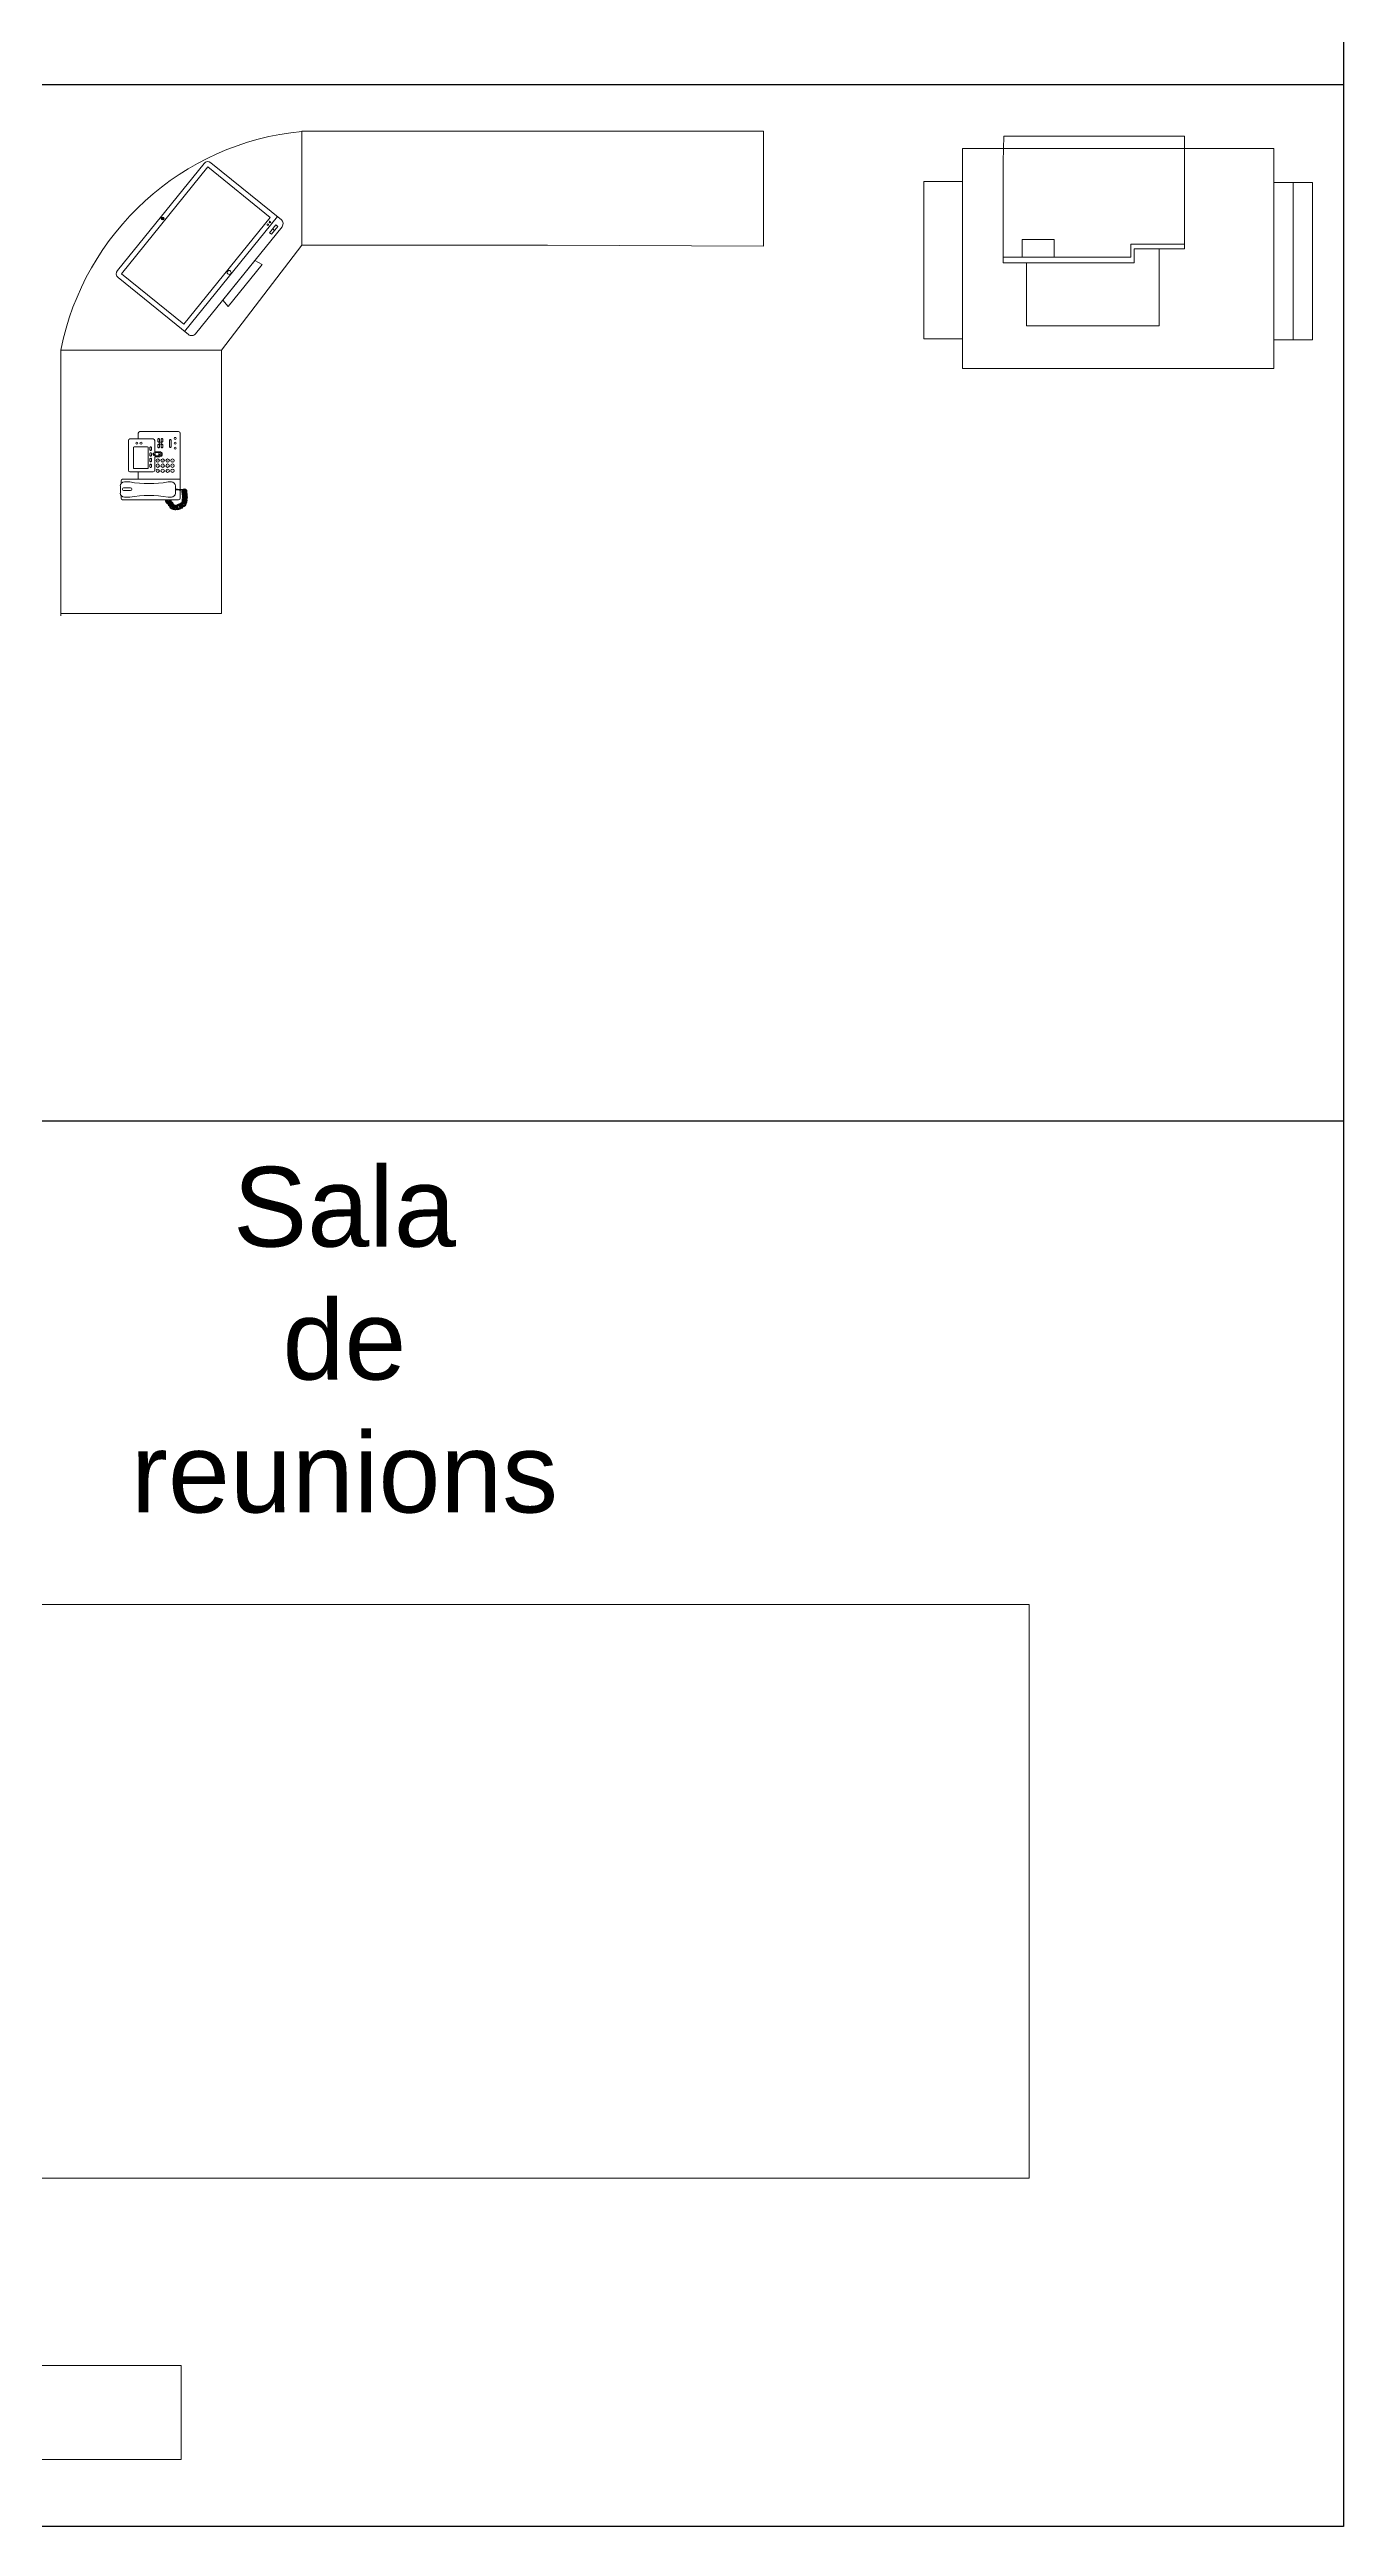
# Model space of a CAD drawing. Header units: millimetres. Extents: x 1256 to 2931, y 3298 to 3694.
# Drawn here: x 2854.9 to 2930.9, y 3298.5 to 3443.8 of the extents above; entities that cross this region are included whole.
import ezdxf

# ---------------------------------------------------------------- set-up
doc = ezdxf.new("R2010")
doc.units = ezdxf.units.MM
doc.layers.get('0').update_dxf_attribs({"color": 250, "lineweight": 5})
doc.layers.add('Marco membrete', color=7, linetype='Continuous')
for name, color, linetype, lineweight in [('Pantalla Rack', 250, 'Continuous', 5), ('Telefonos', 250, 'Continuous', 5), ('trazo fino', 7, 'Continuous', 20)]:
    doc.layers.add(name, color=color, linetype=linetype, lineweight=lineweight)
doc.styles.add('APLUS', font='Arial.ttf', dxfattribs={"width": 0.6})
doc.styles.get("Standard").update_dxf_attribs({"font": 'Arial.ttf'})

# ---------------------------------------------------------------- blocks, each defined once
blk = doc.blocks.new('Telefono VOIP')
for p, q in [((-17.94, 15.49), (-17.94, 0.43)), ((-16.74, 15.93), (-17.5, 15.93)), ((-17.22, 15.03), (-17.22, 13.55)), ((-14.21, 16.11), (-16.13, 16.11)), ((-15.46, 15.22), (-15.46, 13.33)), ((-15, 15.55), (-15.13, 15.55)), ((-14.67, 15.22), (-14.67, 13.33)), ((-12.84, 15.93), (-13.61, 15.93)), ((-13.13, 13.55), (-13.13, 15.03)), ((-12.4, 0), (-12.4, 15.49)), ((-10.41, 13.51), (-10.41, 7.29)), ((-1.99, 13.95), (-9.98, 13.95)), ((-1.56, 7.29), (-1.56, 13.51)), ((-15.13, 13), (-15, 13)), ((-10.41, 11.28), (-12.4, 11.28)), ((-12.4, 11.28), (-12.4, 0)), ((-9.98, 6.86), (-6.35, 6.86)), ((-9.52, 12.43), (-9.52, 8.77)), ((-3.88, 12.6), (-9.35, 12.6)), ((-9.35, 8.6), (-3.88, 8.6)), ((-9.27, 7.96), (-9.27, 7.89)), ((-8.51, 8.13), (-9.09, 8.13)), ((-9.09, 7.71), (-8.51, 7.71)), ((-8.34, 7.89), (-8.34, 7.96)), ((-7.69, 7.96), (-7.69, 7.89)), ((-6.94, 8.13), (-7.52, 8.13)), ((-7.52, 7.71), (-6.94, 7.71)), ((-6.77, 7.89), (-6.77, 7.96)), ((-6.35, 6.86), (-6.35, 5.51)), ((-6.18, 7.96), (-6.18, 7.89)), ((-6.11, 6.86), (-6.11, 5.54)), ((-5.43, 8.13), (-6.01, 8.13)), ((-6.01, 7.71), (-5.43, 7.71)), ((-5.67, 7.07), (-5.89, 6.7)), ((-5.89, 6.7), (-5.46, 6.7)), ((-5.46, 6.7), (-5.67, 7.07)), ((-5.26, 7.89), (-5.26, 7.96)), ((-5.2, 6.86), (-5.2, 5.54)), ((-4.98, 6.86), (-1.99, 6.86)), ((-4.98, 6.86), (-4.98, 5.51)), ((-4.64, 7.96), (-4.64, 7.89)), ((-3.89, 8.13), (-4.47, 8.13)), ((-4.47, 7.71), (-3.89, 7.71)), ((-3.71, 7.89), (-3.71, 7.96)), ((-3.7, 8.77), (-3.7, 12.43)), ((0, 11.28), (-1.56, 11.28)), ((0.43, 0.43), (0.43, 10.85)), ((-17.5, 0), (-12.4, 0)), ((-17.22, 3.25), (-17.22, 2.35)), ((-16.13, 1.26), (-14.21, 1.26)), ((-13.13, 2.35), (-13.13, 3.25)), ((-12.4, 0), (0, 0)), ((-5.46, 5.71), (-5.89, 5.71)), ((-5.89, 5.71), (-5.67, 5.34)), ((-5.67, 5.34), (-5.46, 5.71)), ((-3.92, 5.83), (-3.92, 5.75)), ((-3.92, 4.91), (-3.92, 4.84)), ((-3.82, 2.68), (-3.82, 2.61)), ((-3.17, 6), (-3.75, 6)), ((-3.75, 5.58), (-3.17, 5.58)), ((-3.17, 5.08), (-3.75, 5.08)), ((-3.75, 4.66), (-3.17, 4.66)), ((-3.64, 2.85), (-1.9, 2.85)), ((-3.64, 2.43), (-1.9, 2.43)), ((-2.99, 5.75), (-2.99, 5.83)), ((-2.99, 4.84), (-2.99, 4.91)), ((-2.38, 5.83), (-2.38, 5.75)), ((-2.38, 4.91), (-2.38, 4.84)), ((-1.62, 6), (-2.2, 6)), ((-2.2, 5.58), (-1.62, 5.58)), ((-1.62, 5.08), (-2.2, 5.08)), ((-2.2, 4.66), (-1.62, 4.66)), ((-1.73, 2.61), (-1.73, 2.68)), ((-1.45, 5.75), (-1.45, 5.83)), ((-1.45, 4.84), (-1.45, 4.91))]:
    blk.add_line(p, q)
for centre, radius in [((-2.69, 11.67), 0.295), ((-2.69, 10.54), 0.295), ((-10.1, 6.02), 0.456), ((-10.1, 4.7), 0.456), ((-10.1, 3.36), 0.456), ((-10.1, 2.06), 0.456), ((-8.75, 6.02), 0.456), ((-8.75, 4.7), 0.456), ((-8.75, 3.36), 0.456), ((-8.75, 2.06), 0.456), ((-7.39, 6.02), 0.456), ((-7.39, 4.7), 0.456), ((-7.39, 3.36), 0.456), ((-7.39, 2.06), 0.456), ((-4.04, 1.35), 0.295), ((-2.69, 5.29), 0.295), ((-2.69, 1.35), 0.295), ((-1.41, 1.35), 0.295)]:
    blk.add_circle(centre, radius)
for centre, radius, start, end in [((-17.5, 15.49), 0.434, 90, 180), ((-16.13, 15.03), 1.09, 90, 180), ((-45.78, 8.4), 29.03, 349.77782, 10.22218), ((-15.13, 15.22), 0.326, 90, 180), ((-15, 15.22), 0.326, 0, 90), ((-14.21, 15.03), 1.09, 0, 90), ((15.44, 8.4), 29.03, 169.77782, 190.22218), ((-12.84, 15.49), 0.434, 0, 90), ((-9.98, 13.51), 0.434, 90, 180), ((-1.99, 13.51), 0.434, 0, 90), ((-15.13, 13.33), 0.326, 180, 270), ((-15, 13.33), 0.326, 270, 0), ((-9.98, 7.29), 0.434, 180, 270), ((-9.35, 12.43), 0.174, 90, 180), ((-9.35, 8.77), 0.174, 180, 270), ((-9.09, 7.96), 0.174, 90, 180), ((-9.09, 7.89), 0.174, 180, 270), ((-8.51, 7.96), 0.174, 0, 90), ((-8.51, 7.89), 0.174, 270, 0), ((-7.52, 7.96), 0.174, 90, 180), ((-7.52, 7.89), 0.174, 180, 270), ((-6.94, 7.96), 0.174, 0, 90), ((-6.94, 7.89), 0.174, 270, 0), ((-6.01, 7.96), 0.174, 90, 180), ((-6.01, 7.89), 0.174, 180, 270), ((-5.66, 6.86), 0.456, 0, 180), ((-5.43, 7.96), 0.174, 0, 90), ((-5.43, 7.89), 0.174, 270, 0), ((-4.47, 7.96), 0.174, 90, 180), ((-4.47, 7.89), 0.174, 180, 270), ((-3.89, 7.96), 0.174, 0, 90), ((-3.89, 7.89), 0.174, 270, 0), ((-3.88, 12.43), 0.174, 0, 90), ((-3.88, 8.77), 0.174, 270, 0), ((-1.99, 7.29), 0.434, 270, 0), ((0, 10.85), 0.434, 0, 90), ((-17.5, 0.43), 0.434, 180, 270), ((-16.13, 2.35), 1.09, 180, 270), ((-14.21, 2.35), 1.09, 270, 0), ((-5.66, 5.51), 0.683, 180, 0), ((-5.66, 5.54), 0.456, 180, 0), ((-3.75, 5.83), 0.174, 90, 180), ((-3.75, 5.75), 0.174, 180, 270), ((-3.75, 4.91), 0.174, 90, 180), ((-3.75, 4.84), 0.174, 180, 270), ((-3.64, 2.68), 0.174, 90, 180), ((-3.64, 2.61), 0.174, 180, 270), ((-3.17, 5.83), 0.174, 0, 90), ((-3.17, 5.75), 0.174, 270, 0), ((-3.17, 4.91), 0.174, 0, 90), ((-3.17, 4.84), 0.174, 270, 0), ((-2.2, 5.83), 0.174, 90, 180), ((-2.2, 5.75), 0.174, 180, 270), ((-2.2, 4.91), 0.174, 90, 180), ((-2.2, 4.84), 0.174, 180, 270), ((-1.9, 2.68), 0.174, 0, 90), ((-1.9, 2.61), 0.174, 270, 0), ((-1.62, 5.83), 0.174, 0, 90), ((-1.62, 5.75), 0.174, 270, 0), ((-1.62, 4.91), 0.174, 0, 90), ((-1.62, 4.84), 0.174, 270, 0), ((0, 0.43), 0.434, 270, 0)]:
    blk.add_arc(centre, radius, start, end)
for points, knots in [([(-20.09, 0.59), (-20.22, 0.6), (-20.62, 0.68), (-20.53, 2.01), (-19.19, 1.44), (-19.51, 0.59), (-20.06, 0.76), (-20.79, 0.86), (-20.64, 2.05), (-19.89, 2.15), (-19.36, 1.93), (-19.36, 1.37), (-19.73, 0.81), (-20.09, 1.14), (-20.47, 1), (-20.49, 1.12)], [0.53989, 0.53989, 0.53989, 0.53989, 0.61979, 0.830703, 1.060464, 1.179772, 1.285668, 1.404928, 1.650893, 1.77685, 1.887796, 1.995656, 2.132077, 2.214768, 2.296627, 2.296627, 2.296627, 2.296627]), ([(-19.39, -0.09), (-19.48, -0.18), (-19.82, -0.41), (-20.72, 0.58), (-19.39, 1.15), (-18.99, 0.33), (-19.49, 0.05), (-20.07, -0.41), (-20.83, 0.52), (-20.38, 1.14), (-19.85, 1.37), (-19.45, 0.98), (-19.3, 0.32), (-19.79, 0.29), (-19.95, -0.08), (-20.05, -0.01)], [0.53989, 0.53989, 0.53989, 0.53989, 0.61979, 0.830703, 1.060464, 1.179772, 1.285668, 1.404928, 1.650893, 1.77685, 1.887796, 1.995656, 2.132077, 2.214768, 2.296627, 2.296627, 2.296627, 2.296627]), ([(-19.28, -0.24), (-19.38, -0.34), (-19.73, -0.62), (-20.65, 0.39), (-19.31, 0.96), (-18.92, 0.14), (-19.42, -0.14), (-20, -0.59), (-20.75, 0.33), (-20.31, 0.95), (-19.78, 1.18), (-19.38, 0.79), (-19.22, 0.14), (-19.72, 0.11), (-19.88, -0.26), (-19.98, -0.2)], [0.528007, 0.528007, 0.528007, 0.528007, 0.61979, 0.830703, 1.060464, 1.179772, 1.285668, 1.404928, 1.650893, 1.77685, 1.887796, 1.995656, 2.132077, 2.214768, 2.296627, 2.296627, 2.296627, 2.296627]), ([(-20.19, 1.4), (-20.31, 1.47), (-20.67, 1.73), (-19.92, 2.88), (-19.04, 1.73), (-19.73, 1.14), (-20.13, 1.55), (-20.71, 2), (-20.01, 2.96), (-19.3, 2.69), (-18.94, 2.24), (-19.22, 1.75), (-19.81, 1.44), (-19.97, 1.91), (-20.37, 1.97), (-20.33, 2.08)], [0.528007, 0.528007, 0.528007, 0.528007, 0.61979, 0.830703, 1.060464, 1.179772, 1.285668, 1.404928, 1.650893, 1.77685, 1.887796, 1.995656, 2.132077, 2.214768, 2.296627, 2.296627, 2.296627, 2.296627]), ([(-19.15, -0.7), (-19.24, -0.79), (-19.58, -1.02), (-20.48, -0.03), (-19.14, 0.53), (-18.75, -0.28), (-19.24, -0.57), (-19.83, -1.02), (-20.58, -0.1), (-20.14, 0.52), (-19.61, 0.75), (-19.21, 0.36), (-19.05, -0.29), (-19.55, -0.32), (-19.71, -0.69), (-19.8, -0.63)], [0.53989, 0.53989, 0.53989, 0.53989, 0.61979, 0.830703, 1.060464, 1.179772, 1.285668, 1.404928, 1.650893, 1.77685, 1.887796, 1.995656, 2.132077, 2.214768, 2.296627, 2.296627, 2.296627, 2.296627]), ([(-20.07, 1.54), (-20.18, 1.61), (-20.49, 1.88), (-19.76, 3), (-18.88, 1.85), (-19.57, 1.26), (-19.97, 1.67), (-20.55, 2.12), (-19.85, 3.08), (-19.14, 2.81), (-18.78, 2.36), (-19.06, 1.87), (-19.65, 1.55), (-19.81, 2.03), (-20.2, 2.09), (-20.17, 2.2)], [0.53989, 0.53989, 0.53989, 0.53989, 0.61979, 0.830703, 1.060464, 1.179772, 1.285668, 1.404928, 1.650893, 1.77685, 1.887796, 1.995656, 2.132077, 2.214768, 2.296627, 2.296627, 2.296627, 2.296627]), ([(-19.64, 2.06), (-19.74, 2.16), (-20.02, 2.5), (-19.01, 3.42), (-18.44, 2.09), (-19.26, 1.69), (-19.54, 2.19), (-20, 2.77), (-19.07, 3.52), (-18.45, 3.08), (-18.22, 2.55), (-18.61, 2.15), (-19.27, 2), (-19.3, 2.49), (-19.67, 2.65), (-19.6, 2.75)], [0.528007, 0.528007, 0.528007, 0.528007, 0.61979, 0.830703, 1.060464, 1.179772, 1.285668, 1.404928, 1.650893, 1.77685, 1.887796, 1.995656, 2.132077, 2.214768, 2.296627, 2.296627, 2.296627, 2.296627]), ([(-18.62, -1.36), (-18.71, -1.44), (-19.05, -1.68), (-19.94, -0.69), (-18.61, -0.12), (-18.21, -0.94), (-18.71, -1.22), (-19.29, -1.68), (-20.05, -0.75), (-19.61, -0.13), (-19.08, 0.1), (-18.67, -0.29), (-18.52, -0.95), (-19.02, -0.98), (-19.17, -1.35), (-19.27, -1.28)], [0.53989, 0.53989, 0.53989, 0.53989, 0.61979, 0.830703, 1.060464, 1.179772, 1.285668, 1.404928, 1.650893, 1.77685, 1.887796, 1.995656, 2.132077, 2.214768, 2.296627, 2.296627, 2.296627, 2.296627]), ([(-19.49, 2.17), (-19.58, 2.26), (-19.81, 2.6), (-18.82, 3.5), (-18.26, 2.16), (-19.07, 1.77), (-19.36, 2.26), (-19.81, 2.85), (-18.88, 3.6), (-18.27, 3.16), (-18.04, 2.63), (-18.43, 2.23), (-19.08, 2.07), (-19.11, 2.57), (-19.48, 2.73), (-19.42, 2.82)], [0.53989, 0.53989, 0.53989, 0.53989, 0.61979, 0.830703, 1.060464, 1.179772, 1.285668, 1.404928, 1.650893, 1.77685, 1.887796, 1.995656, 2.132077, 2.214768, 2.296627, 2.296627, 2.296627, 2.296627]), ([(-18.86, 2.64), (-18.97, 2.74), (-19.24, 3.09), (-18.23, 4.01), (-17.66, 2.67), (-18.48, 2.28), (-18.76, 2.78), (-19.22, 3.36), (-18.43, 4), (-18.01, 3.87), (-17.94, 3.83)], [0.528007, 0.528007, 0.528007, 0.528007, 0.61979, 0.830703, 1.060464, 1.179772, 1.285668, 1.404928, 1.650893, 1.705941, 1.705941, 1.705941, 1.705941]), ([(-17.94, 2.76), (-18.12, 2.67), (-18.49, 2.62), (-18.52, 3.08), (-18.89, 3.24), (-18.82, 3.34)], [2.0148641, 2.0148641, 2.0148641, 2.0148641, 2.1320774, 2.2147682, 2.2966273, 2.2966273, 2.2966273, 2.2966273]), ([(-18.72, 2.76), (-18.8, 2.84), (-19.03, 3.18), (-18.37, 3.79), (-18, 3.57), (-17.94, 3.51)], [0.5398901, 0.5398901, 0.5398901, 0.5398901, 0.6197899, 0.8307034, 0.8899436, 0.8899436, 0.8899436, 0.8899436]), ([(-17.94, 2.56), (-18.04, 2.49), (-18.33, 2.42), (-18.58, 2.85), (-19.03, 3.43), (-18.33, 4.01), (-17.95, 3.97), (-17.94, 3.97)], [1.1033357, 1.1033357, 1.1033357, 1.1033357, 1.1797724, 1.2856681, 1.4049276, 1.6508927, 1.6607886, 1.6607886, 1.6607886, 1.6607886]), ([(-17.94, 2.77), (-18.06, 2.74), (-18.31, 2.75), (-18.33, 3.15), (-18.7, 3.31), (-18.64, 3.41)], [2.0526814, 2.0526814, 2.0526814, 2.0526814, 2.1320774, 2.2147682, 2.2966273, 2.2966273, 2.2966273, 2.2966273]), ([(-18.5, -1.51), (-18.6, -1.61), (-18.95, -1.89), (-19.87, -0.87), (-18.53, -0.31), (-18.14, -1.13), (-18.64, -1.41), (-19.22, -1.86), (-19.97, -0.94), (-19.53, -0.32), (-19, -0.09), (-18.6, -0.48), (-18.44, -1.13), (-18.94, -1.16), (-19.1, -1.53), (-19.2, -1.47)], [0.528007, 0.528007, 0.528007, 0.528007, 0.61979, 0.830703, 1.060464, 1.179772, 1.285668, 1.404928, 1.650893, 1.77685, 1.887796, 1.995656, 2.132077, 2.214768, 2.296627, 2.296627, 2.296627, 2.296627]), ([(-17.54, -1.14), (-17.53, -1.26), (-17.55, -1.67), (-18.88, -1.8), (-18.52, -0.39), (-17.63, -0.57), (-17.71, -1.13), (-17.7, -1.87), (-18.89, -1.91), (-19.12, -1.19), (-18.98, -0.63), (-18.43, -0.54), (-17.81, -0.81), (-18.09, -1.23), (-17.89, -1.58), (-18, -1.62)], [0.53989, 0.53989, 0.53989, 0.53989, 0.61979, 0.830703, 1.060464, 1.179772, 1.285668, 1.404928, 1.650893, 1.77685, 1.887796, 1.995656, 2.132077, 2.214768, 2.296627, 2.296627, 2.296627, 2.296627]), ([(-17.36, -1.14), (-17.33, -1.28), (-17.32, -1.72), (-18.68, -1.85), (-18.33, -0.44), (-17.44, -0.62), (-17.52, -1.19), (-17.5, -1.92), (-18.7, -1.97), (-18.92, -1.24), (-18.79, -0.68), (-18.23, -0.59), (-17.62, -0.87), (-17.89, -1.28), (-17.69, -1.63), (-17.81, -1.67)], [0.528007, 0.528007, 0.528007, 0.528007, 0.61979, 0.830703, 1.060464, 1.179772, 1.285668, 1.404928, 1.650893, 1.77685, 1.887796, 1.995656, 2.132077, 2.214768, 2.296627, 2.296627, 2.296627, 2.296627]), ([(-16.64, -1.22), (-16.63, -1.34), (-16.64, -1.76), (-17.98, -1.88), (-17.62, -0.47), (-16.73, -0.65), (-16.81, -1.22), (-16.8, -1.95), (-17.99, -2), (-18.22, -1.27), (-18.08, -0.71), (-17.53, -0.62), (-16.91, -0.9), (-17.18, -1.31), (-16.99, -1.66), (-17.1, -1.7)], [0.53989, 0.53989, 0.53989, 0.53989, 0.61979, 0.830703, 1.060464, 1.179772, 1.285668, 1.404928, 1.650893, 1.77685, 1.887796, 1.995656, 2.132077, 2.214768, 2.296627, 2.296627, 2.296627, 2.296627]), ([(-16.45, -1.22), (-16.43, -1.36), (-16.42, -1.81), (-17.78, -1.93), (-17.43, -0.52), (-16.54, -0.7), (-16.61, -1.27), (-16.6, -2.01), (-17.8, -2.05), (-18.02, -1.32), (-17.89, -0.76), (-17.33, -0.68), (-16.72, -0.95), (-16.99, -1.36), (-16.79, -1.71), (-16.9, -1.75)], [0.528007, 0.528007, 0.528007, 0.528007, 0.61979, 0.830703, 1.060464, 1.179772, 1.285668, 1.404928, 1.650893, 1.77685, 1.887796, 1.995656, 2.132077, 2.214768, 2.296627, 2.296627, 2.296627, 2.296627]), ([(-15.78, -1.15), (-15.77, -1.28), (-15.78, -1.69), (-17.12, -1.81), (-16.76, -0.4), (-15.87, -0.58), (-15.95, -1.15), (-15.94, -1.89), (-17.13, -1.93), (-17.36, -1.2), (-17.22, -0.64), (-16.67, -0.55), (-16.05, -0.83), (-16.32, -1.24), (-16.13, -1.59), (-16.24, -1.63)], [0.53989, 0.53989, 0.53989, 0.53989, 0.61979, 0.830703, 1.060464, 1.179772, 1.285668, 1.404928, 1.650893, 1.77685, 1.887796, 1.995656, 2.132077, 2.214768, 2.296627, 2.296627, 2.296627, 2.296627]), ([(-15.59, -1.15), (-15.57, -1.29), (-15.56, -1.74), (-16.92, -1.86), (-16.57, -0.45), (-15.68, -0.63), (-15.75, -1.2), (-15.74, -1.94), (-16.94, -1.98), (-17.16, -1.26), (-17.03, -0.69), (-16.47, -0.61), (-15.86, -0.88), (-16.13, -1.29), (-15.93, -1.64), (-16.04, -1.68)], [0.528007, 0.528007, 0.528007, 0.528007, 0.61979, 0.830703, 1.060464, 1.179772, 1.285668, 1.404928, 1.650893, 1.77685, 1.887796, 1.995656, 2.132077, 2.214768, 2.296627, 2.296627, 2.296627, 2.296627])]:
    blk.add_open_spline(points, degree=3, knots=knots)
at = {"start_tangent": (-0.022732, -0.999742), "end_tangent": (-0.946394, -0.323014)}
for points in [[(-15.25, 1.29), (-15.25, -0.8), (-15.25, -1.41), (-16.17, -1.46), (-15.91, -0.49), (-15.4, -0.59), (-15.35, -1.05), (-15.46, -1.56), (-16.52, -1.61), (-16.73, -1.1), (-16.57, -0.64), (-16.12, -0.54), (-15.61, -0.85), (-15.66, -1.2), (-15.66, -1.56)], [(-15.06, 1.23), (-15.06, -0.85), (-15.06, -1.46), (-15.97, -1.51), (-15.72, -0.54), (-15.21, -0.65), (-15.16, -1.1), (-15.26, -1.61), (-16.33, -1.66), (-16.53, -1.15), (-16.38, -0.7), (-15.92, -0.6), (-15.41, -0.9), (-15.47, -1.26), (-15.47, -1.61)]]:
    blk.add_spline(points, degree=3, dxfattribs=at)
at = {"style": 'APLUS'}
for s, p in [('*', (-10.32, 1.8)), ('4', (-10.32, 4.48)), ('7', (-10.32, 3.15)), ('1', (-10.32, 5.81)), ('5', (-8.97, 4.48)), ('8', (-8.97, 3.15)), ('0', (-8.97, 1.8)), ('2', (-8.94, 5.81)), ('*', (-7.61, 1.8)), ('9', (-7.61, 3.15)), ('3', (-7.59, 5.81)), ('6', (-7.61, 4.48))]:
    blk.add_text(s, height=0.434, dxfattribs=at).set_placement(p)
blk = doc.blocks.new('MONITOR FRONTAL')
at = {"color": 250}
for p, q in [((-0.25, 0.0447), (-0.25, 0.3514)), ((-0.2333, 0.368), (0.2333, 0.368)), ((-0.2325, 0.0789), (-0.2325, 0.3505)), ((-0.2325, 0.3505), (0.2325, 0.3505)), ((0.2325, 0.3505), (0.2325, 0.0789)), ((0.25, 0.3514), (0.25, 0.0447)), ((-0.25, 0.0614), (0.25, 0.0614)), ((0.2333, 0.028), (-0.2333, 0.028)), ((-0.2325, 0.0789), (0.2325, 0.0789)), ((-0.0913, 0), (-0.0865, 0.028)), ((-0.0913, 0), (0.0913, 0)), ((-0.0913, 0), (0.0913, 0)), ((-0.0865, 0.028), (0.0865, 0.028)), ((0.0913, 0), (0.0865, 0.028)), ((0.1907, 0.048), (0.2245, 0.048)), ((0.1907, 0.048), (0.1907, 0.0401)), ((0.1907, 0.0401), (0.2245, 0.0401)), ((0.2076, 0.048), (0.2076, 0.0401)), ((0.2245, 0.048), (0.2245, 0.0401))]:
    blk.add_line(p, q, dxfattribs=at)
for centre, radius in [((0, 0.3597), 0.00476), ((0, 0.3597), 0.00235), ((0, 0.0699), 0.00667), ((0.208, 0.0697), 0.00276), ((0.2197, 0.0697), 0.00276)]:
    blk.add_circle(centre, radius, dxfattribs=at)
for centre, start, end in [((-0.2333, 0.3514), 90, 180), ((0.2333, 0.3514), 0, 90), ((-0.2333, 0.0447), 180, 270), ((0.2333, 0.0447), 270, 0)]:
    blk.add_arc(centre, 0.0167, start, end, dxfattribs=at)

msp = doc.modelspace()

# ---------------------------------------------------------------- linework, layer by layer
at = {"layer": 'Marco membrete'}
for p, q in [((2785.34, 3441.77), (2930.87, 3441.77)), ((2816.58, 3380.94), (2930.87, 3380.94))]:
    msp.add_line(p, q, dxfattribs=at)
msp.add_lwpolyline([(2546.16, 3556.53), (2930.87, 3556.53), (2930.87, 3298.46), (2546.16, 3298.46)], close=True, dxfattribs=at)
at = {"layer": 'trazo fino'}
for p, q in [((2869.7, 3439.02), (2884.12, 3439.02)), ((2869.7, 3432.34), (2869.7, 3439.02)), ((2884.12, 3439.02), (2896.81, 3439.02)), ((2896.81, 3439.02), (2896.81, 3432.28)), ((2908.5, 3438), (2908.5, 3425.09)), ((2926.78, 3438), (2908.5, 3438)), ((2910.92, 3438.74), (2910.88, 3437.24)), ((2921.53, 3438.74), (2910.92, 3438.74)), ((2921.53, 3432.39), (2921.53, 3438.74)), ((2926.78, 3425.09), (2926.78, 3438)), ((2910.88, 3437.24), (2910.88, 3431.64)), ((2906.22, 3431.61), (2906.22, 3436.07)), ((2906.22, 3436.07), (2908.5, 3436.07)), ((2929.06, 3436.01), (2926.78, 3436.01)), ((2927.92, 3436.01), (2927.92, 3426.78)), ((2929.06, 3431.55), (2929.06, 3436.01)), ((2864.98, 3426.18), (2869.7, 3432.34)), ((2884.12, 3432.33), (2869.7, 3432.34)), ((2896.81, 3432.28), (2884.12, 3432.33)), ((2912, 3432.67), (2912, 3431.64)), ((2912, 3432.67), (2913.88, 3432.67)), ((2913.88, 3432.67), (2913.88, 3431.64)), ((2918.38, 3431.64), (2918.38, 3432.39)), ((2918.38, 3432.39), (2921.53, 3432.39)), ((2918.57, 3431.3), (2918.57, 3432.12)), ((2918.57, 3432.12), (2921.53, 3432.12)), ((2920.05, 3432.12), (2920.05, 3427.61)), ((2921.53, 3432.12), (2921.53, 3432.39)), ((2906.22, 3431.61), (2906.22, 3426.84)), ((2910.88, 3431.64), (2918.38, 3431.64)), ((2910.88, 3431.64), (2910.88, 3431.3)), ((2910.88, 3431.3), (2918.57, 3431.3)), ((2912.26, 3427.61), (2912.26, 3431.3)), ((2929.06, 3431.55), (2929.06, 3426.78)), ((2920.05, 3427.61), (2912.26, 3427.61)), ((2855.54, 3410.59), (2855.54, 3426.18)), ((2855.54, 3426.18), (2864.98, 3426.18)), ((2864.98, 3426.18), (2864.98, 3410.72)), ((2906.22, 3426.84), (2908.5, 3426.84)), ((2929.06, 3426.78), (2926.78, 3426.78)), ((2908.5, 3425.09), (2926.78, 3425.09)), ((2864.98, 3410.72), (2855.54, 3410.72)), ((2862.62, 3307.91), (2842.17, 3307.91)), ((2862.62, 3302.39), (2862.62, 3307.91)), ((2842.17, 3302.39), (2862.62, 3302.39))]:
    msp.add_line(p, q, dxfattribs=at)
msp.add_lwpolyline([(2841.45, 3352.56), (2912.42, 3352.56), (2912.42, 3318.89), (2841.44, 3318.89), (2841.44, 3352.55, -0.414214)], format="xyb", close=True, dxfattribs=at)
msp.add_arc((2871.26, 3423.07), 16.02, 95.5899, 168.8145, dxfattribs=at)

# ---------------------------------------------------------------- block references
at = {"layer": 'Pantalla Rack', "xscale": 17.34049481182595, "yscale": 17.34049481182595, "zscale": 17.34049481182595, "rotation": 51.00160838224473}
msp.add_blockref('MONITOR FRONTAL', (2866.37, 3429.97), dxfattribs=at)
at = {"layer": 'Telefonos', "xscale": 0.2179024244672255, "yscale": 0.2179024244672255, "zscale": 0.2179024244672255, "rotation": 90}
msp.add_blockref('Telefono VOIP', (2862.55, 3421.3), dxfattribs=at)

# ---------------------------------------------------------------- texts
at = {"layer": 'Pantalla Rack', "insert": (2872.2, 3368.07), "char_height": 4.6805, "attachment_point": 5}
msp.add_mtext_dynamic_manual_height_columns('Sala de reunions', width=0.195, gutter_width=0.0282, heights=[0], dxfattribs=at)

doc.saveas('drawing.dxf')
